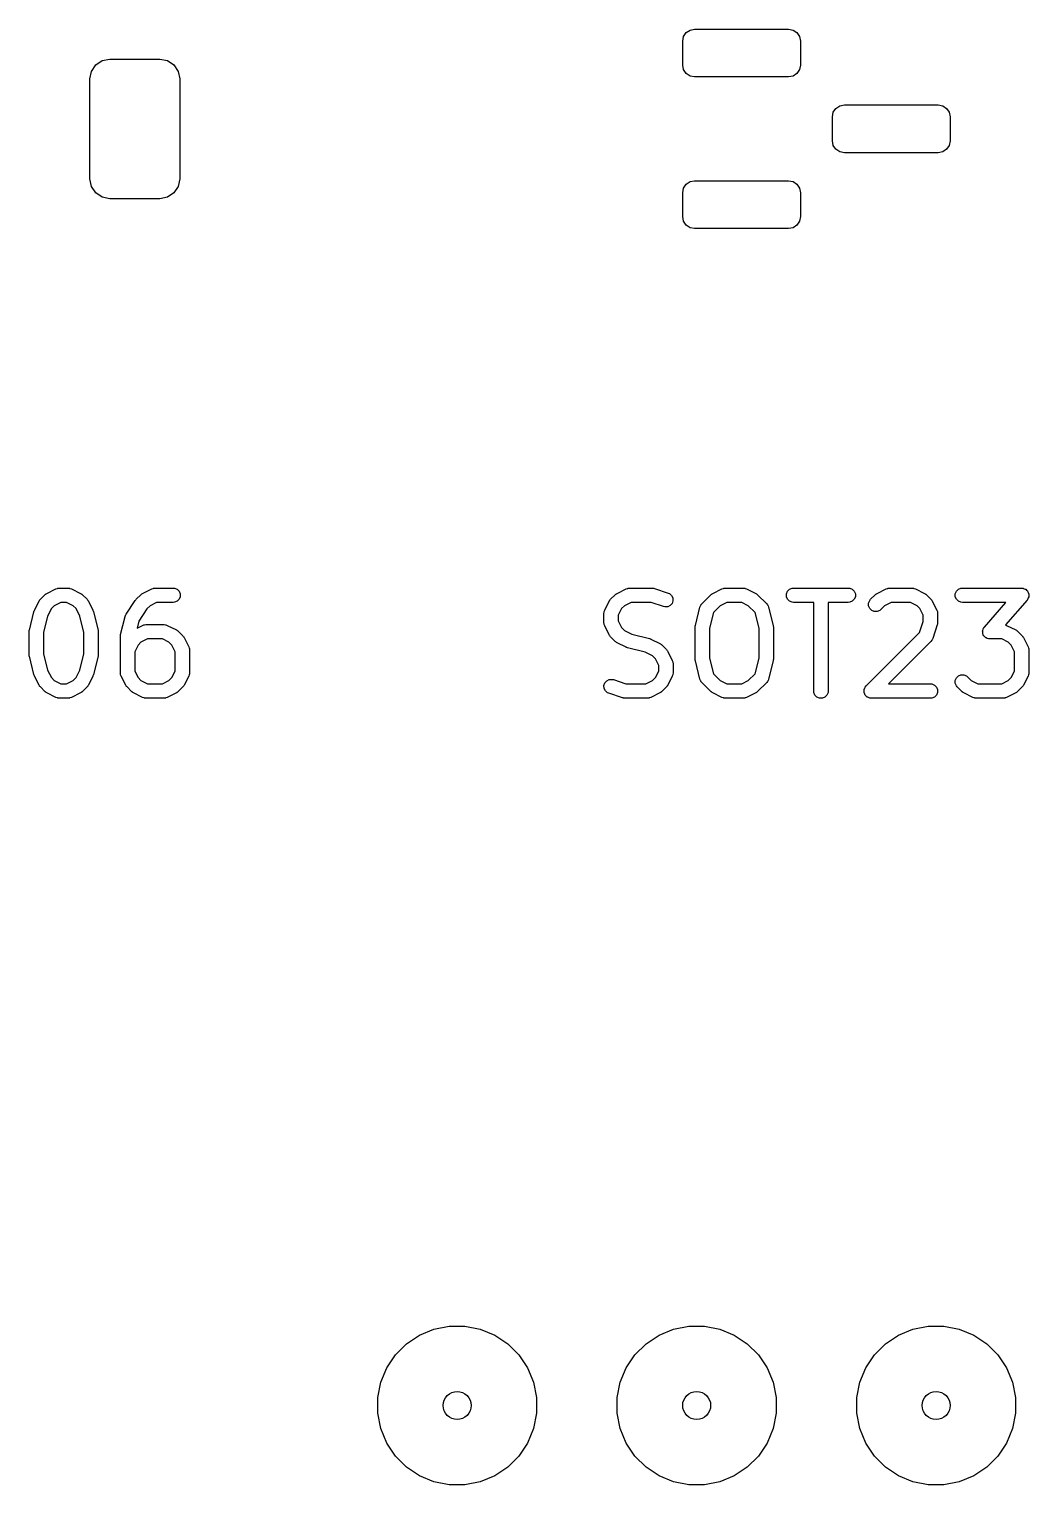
# Model space of a CAD drawing. Header units: millimetres. Extents: x 100 to 200, y -130 to -50.
# Drawn here: x 125.14 to 137.66, y -112 to -93.75 of the extents above; entities that cross this region are included whole.
import ezdxf

# ---------------------------------------------------------------- set-up
doc = ezdxf.new("R2010")
doc.units = ezdxf.units.MM
doc.layers.add('BLACK', color=250, linetype='CONTINUOUS')

msp = doc.modelspace()

# ---------------------------------------------------------------- linework, layer by layer
at = {"layer": 'BLACK', "linetype": 'CONTINUOUS'}
for p, q in [((133.368934, -93.793934), (133.417597, -93.761418)), ((133.417597, -93.761418), (133.475, -93.75)), ((133.475, -93.75), (134.65, -93.75)), ((134.65, -93.75), (134.707403, -93.761418)), ((134.707403, -93.761418), (134.756066, -93.793934)), ((133.325, -93.9), (133.336418, -93.842597)), ((133.325, -94.2), (133.325, -93.9)), ((133.336418, -93.842597), (133.368934, -93.793934)), ((134.756066, -93.793934), (134.788582, -93.842597)), ((134.788582, -93.842597), (134.8, -93.9)), ((134.8, -93.9), (134.8, -94.2)), ((125.973223, -94.198223), (126.054329, -94.14403)), ((126.054329, -94.14403), (126.15, -94.125)), ((126.15, -94.125), (126.775, -94.125)), ((126.775, -94.125), (126.870671, -94.14403)), ((126.870671, -94.14403), (126.951777, -94.198223)), ((125.9, -94.375), (125.91903, -94.279329)), ((125.91903, -94.279329), (125.973223, -94.198223)), ((126.951777, -94.198223), (127.00597, -94.279329)), ((127.00597, -94.279329), (127.025, -94.375)), ((133.336418, -94.257403), (133.325, -94.2)), ((133.368934, -94.306066), (133.336418, -94.257403)), ((133.417597, -94.338582), (133.368934, -94.306066)), ((134.756066, -94.306066), (134.707403, -94.338582)), ((134.788582, -94.257403), (134.756066, -94.306066)), ((134.8, -94.2), (134.788582, -94.257403)), ((125.9, -95.625), (125.9, -94.375)), ((127.025, -94.375), (127.025, -95.625)), ((133.475, -94.35), (133.417597, -94.338582)), ((134.65, -94.35), (133.475, -94.35)), ((134.707403, -94.338582), (134.65, -94.35)), ((135.2, -94.85), (135.211418, -94.792597)), ((135.2, -95.15), (135.2, -94.85)), ((135.211418, -94.792597), (135.243934, -94.743934)), ((135.243934, -94.743934), (135.292597, -94.711418)), ((135.292597, -94.711418), (135.35, -94.7)), ((135.35, -94.7), (136.525, -94.7)), ((136.525, -94.7), (136.582403, -94.711418)), ((136.582403, -94.711418), (136.631066, -94.743934)), ((136.631066, -94.743934), (136.663582, -94.792597)), ((136.663582, -94.792597), (136.675, -94.85)), ((136.675, -94.85), (136.675, -95.15)), ((135.211418, -95.207403), (135.2, -95.15)), ((135.243934, -95.256066), (135.211418, -95.207403)), ((136.663582, -95.207403), (136.631066, -95.256066)), ((136.675, -95.15), (136.663582, -95.207403)), ((135.292597, -95.288582), (135.243934, -95.256066)), ((135.35, -95.3), (135.292597, -95.288582)), ((136.525, -95.3), (135.35, -95.3)), ((136.582403, -95.288582), (136.525, -95.3)), ((136.631066, -95.256066), (136.582403, -95.288582)), ((125.91903, -95.720671), (125.9, -95.625)), ((125.973223, -95.801777), (125.91903, -95.720671)), ((127.00597, -95.720671), (126.951777, -95.801777)), ((127.025, -95.625), (127.00597, -95.720671)), ((133.325, -95.8), (133.336418, -95.742597)), ((133.336418, -95.742597), (133.368934, -95.693934)), ((133.368934, -95.693934), (133.417597, -95.661418)), ((133.417597, -95.661418), (133.475, -95.65)), ((133.475, -95.65), (134.65, -95.65)), ((134.65, -95.65), (134.707403, -95.661418)), ((134.707403, -95.661418), (134.756066, -95.693934)), ((134.756066, -95.693934), (134.788582, -95.742597)), ((134.788582, -95.742597), (134.8, -95.8)), ((126.054329, -95.85597), (125.973223, -95.801777)), ((126.15, -95.875), (126.054329, -95.85597)), ((126.775, -95.875), (126.15, -95.875)), ((126.870671, -95.85597), (126.775, -95.875)), ((126.951777, -95.801777), (126.870671, -95.85597)), ((133.325, -96.1), (133.325, -95.8)), ((134.8, -95.8), (134.8, -96.1)), ((133.336418, -96.157403), (133.325, -96.1)), ((134.8, -96.1), (134.788582, -96.157403)), ((133.368934, -96.206066), (133.336418, -96.157403)), ((133.417597, -96.238582), (133.368934, -96.206066)), ((133.475, -96.25), (133.417597, -96.238582)), ((134.65, -96.25), (133.475, -96.25)), ((134.707403, -96.238582), (134.65, -96.25)), ((134.756066, -96.206066), (134.707403, -96.238582)), ((134.788582, -96.157403), (134.756066, -96.206066)), ((125.279217, -100.896428), (125.33636, -100.839286)), ((125.33636, -100.839286), (125.343259, -100.833623)), ((125.343259, -100.833623), (125.344819, -100.831825)), ((125.344819, -100.831825), (125.347529, -100.830118)), ((125.347529, -100.830118), (125.349998, -100.828093)), ((125.349998, -100.828093), (125.352191, -100.827184)), ((125.352191, -100.827184), (125.35975, -100.822427)), ((125.35975, -100.822427), (125.474036, -100.765284)), ((125.474036, -100.765284), (125.490513, -100.758978)), ((125.490513, -100.758978), (125.493738, -100.758748)), ((125.493738, -100.758748), (125.496727, -100.757511)), ((125.496727, -100.757511), (125.514285, -100.755782)), ((125.514285, -100.755782), (125.628571, -100.755782)), ((125.628571, -100.755782), (125.646129, -100.757511)), ((125.646129, -100.757511), (125.649117, -100.758748)), ((125.649117, -100.758748), (125.652343, -100.758978)), ((125.652343, -100.758978), (125.66882, -100.765284)), ((125.66882, -100.765284), (125.783107, -100.822427)), ((125.783107, -100.822427), (125.790665, -100.827184)), ((125.790665, -100.827184), (125.792859, -100.828093)), ((125.792859, -100.828093), (125.795328, -100.830119)), ((125.795328, -100.830119), (125.798038, -100.831825)), ((125.798038, -100.831825), (125.799596, -100.833622)), ((125.799596, -100.833622), (125.806497, -100.839285)), ((125.806497, -100.839285), (125.863639, -100.896428)), ((126.479217, -100.896429), (126.536359, -100.839286)), ((126.536359, -100.839286), (126.543261, -100.833621)), ((126.543261, -100.833621), (126.544819, -100.831825)), ((126.544819, -100.831825), (126.547525, -100.830121)), ((126.547525, -100.830121), (126.549997, -100.828093)), ((126.549997, -100.828093), (126.552193, -100.827183)), ((126.552193, -100.827183), (126.55975, -100.822427)), ((126.55975, -100.822427), (126.674036, -100.765283)), ((126.674036, -100.765283), (126.690514, -100.758978)), ((126.690514, -100.758978), (126.693738, -100.758748)), ((126.693738, -100.758748), (126.696727, -100.757511)), ((126.696727, -100.757511), (126.714285, -100.755782)), ((126.714285, -100.755782), (126.942857, -100.755782)), ((126.942857, -100.755782), (126.960415, -100.757511)), ((126.960415, -100.757511), (126.992858, -100.77095)), ((126.992858, -100.77095), (127.017689, -100.795781)), ((127.017689, -100.895783), (126.992858, -100.920614)), ((127.017689, -100.795781), (127.031128, -100.828224)), ((127.031128, -100.86334), (127.017689, -100.895783)), ((127.031128, -100.828224), (127.031128, -100.86334)), ((132.422074, -100.896428), (132.479217, -100.839286)), ((132.479217, -100.839286), (132.486116, -100.833623)), ((132.486116, -100.833623), (132.487676, -100.831825)), ((132.487676, -100.831825), (132.490386, -100.830118)), ((132.490386, -100.830118), (132.492855, -100.828093)), ((132.492855, -100.828093), (132.495048, -100.827184)), ((132.495048, -100.827184), (132.502607, -100.822427)), ((132.502607, -100.822427), (132.616893, -100.765284)), ((132.616893, -100.765284), (132.63337, -100.758978)), ((132.63337, -100.758978), (132.636595, -100.758748)), ((132.636595, -100.758748), (132.639584, -100.757511)), ((132.639584, -100.757511), (132.657142, -100.755782)), ((132.657142, -100.755782), (132.942857, -100.755782)), ((132.942857, -100.755782), (132.95174, -100.756656)), ((132.95174, -100.756656), (132.954114, -100.756488)), ((132.954114, -100.756488), (132.957234, -100.757197)), ((132.957234, -100.757197), (132.960415, -100.757511)), ((132.960415, -100.757511), (132.96261, -100.75842)), ((132.96261, -100.75842), (132.971318, -100.760401)), ((132.971318, -100.760401), (133.142746, -100.817544)), ((133.142746, -100.817544), (133.158856, -100.824736)), ((133.158856, -100.824736), (133.185384, -100.847745)), ((133.185384, -100.847745), (133.201089, -100.879154)), ((133.201089, -100.879154), (133.203578, -100.914182)), ((133.564931, -100.953571), (133.679218, -100.839285)), ((133.679218, -100.839285), (133.686117, -100.833621)), ((133.686117, -100.833621), (133.687676, -100.831825)), ((133.687676, -100.831825), (133.690382, -100.830121)), ((133.690382, -100.830121), (133.692855, -100.828092)), ((133.692855, -100.828092), (133.695053, -100.827181)), ((133.695053, -100.827181), (133.702607, -100.822427)), ((133.702607, -100.822427), (133.816893, -100.765284)), ((133.816893, -100.765284), (133.83337, -100.758978)), ((133.83337, -100.758978), (133.836595, -100.758748)), ((133.836595, -100.758748), (133.839584, -100.757511)), ((133.839584, -100.757511), (133.857142, -100.755782)), ((133.857142, -100.755782), (134.085714, -100.755782)), ((134.085714, -100.755782), (134.103272, -100.757511)), ((134.103272, -100.757511), (134.10626, -100.758748)), ((134.10626, -100.758748), (134.109486, -100.758978)), ((134.109486, -100.758978), (134.125964, -100.765284)), ((134.125964, -100.765284), (134.240249, -100.822427)), ((134.240249, -100.822427), (134.247804, -100.827183)), ((134.247804, -100.827183), (134.250001, -100.828093)), ((134.250001, -100.828093), (134.252474, -100.830122)), ((134.252474, -100.830122), (134.25518, -100.831826)), ((134.25518, -100.831826), (134.256735, -100.833619)), ((134.256735, -100.833619), (134.263639, -100.839285)), ((134.263639, -100.839285), (134.377925, -100.953572)), ((134.626014, -100.828224), (134.639453, -100.795781)), ((134.626014, -100.86334), (134.626014, -100.828224)), ((134.639453, -100.895783), (134.626014, -100.86334)), ((134.639453, -100.795781), (134.664284, -100.77095)), ((134.664284, -100.920614), (134.639453, -100.895783)), ((134.664284, -100.77095), (134.696727, -100.757511)), ((134.696727, -100.757511), (134.714285, -100.755782)), ((134.714285, -100.755782), (135.4, -100.755782)), ((135.4, -100.755782), (135.417558, -100.757511)), ((135.417558, -100.757511), (135.450001, -100.77095)), ((135.450001, -100.77095), (135.474832, -100.795781)), ((135.474832, -100.895783), (135.450001, -100.920614)), ((135.474832, -100.795781), (135.488271, -100.828224)), ((135.488271, -100.86334), (135.474832, -100.895783)), ((135.488271, -100.828224), (135.488271, -100.86334)), ((135.679217, -100.896428), (135.73636, -100.839286)), ((135.73636, -100.839286), (135.743262, -100.833621)), ((135.743262, -100.833621), (135.74482, -100.831825)), ((135.74482, -100.831825), (135.747526, -100.830121)), ((135.747526, -100.830121), (135.749998, -100.828093)), ((135.749998, -100.828093), (135.752194, -100.827183)), ((135.752194, -100.827183), (135.759751, -100.822427)), ((135.759751, -100.822427), (135.874037, -100.765283)), ((135.874037, -100.765283), (135.890515, -100.758978)), ((135.890515, -100.758978), (135.893739, -100.758748)), ((135.893739, -100.758748), (135.896728, -100.757511)), ((135.896728, -100.757511), (135.914286, -100.755782)), ((135.914286, -100.755782), (136.2, -100.755782)), ((136.2, -100.755782), (136.217558, -100.757511)), ((136.217558, -100.757511), (136.220546, -100.758748)), ((136.220546, -100.758748), (136.223772, -100.758978)), ((136.223772, -100.758978), (136.240249, -100.765284)), ((136.240249, -100.765284), (136.354536, -100.822427)), ((136.354536, -100.822427), (136.362094, -100.827184)), ((136.362094, -100.827184), (136.364288, -100.828093)), ((136.364288, -100.828093), (136.366756, -100.830118)), ((136.366756, -100.830118), (136.369467, -100.831825)), ((136.369467, -100.831825), (136.371026, -100.833623)), ((136.371026, -100.833623), (136.377926, -100.839286)), ((136.377926, -100.839286), (136.435068, -100.896429)), ((136.7403, -100.828224), (136.753739, -100.795781)), ((136.7403, -100.86334), (136.7403, -100.828224)), ((136.753739, -100.895783), (136.7403, -100.86334)), ((136.753739, -100.795781), (136.77857, -100.77095)), ((136.77857, -100.920614), (136.753739, -100.895783)), ((136.77857, -100.77095), (136.811013, -100.757511)), ((136.811013, -100.757511), (136.828571, -100.755782)), ((136.828571, -100.755782), (137.571428, -100.755782)), ((137.571428, -100.755782), (137.580714, -100.756696)), ((137.580714, -100.756696), (137.583076, -100.756539)), ((137.583076, -100.756539), (137.584702, -100.757089)), ((137.584702, -100.757089), (137.588986, -100.757511)), ((137.588986, -100.757511), (137.602488, -100.763104)), ((137.602488, -100.763104), (137.616341, -100.767789)), ((137.616341, -100.767789), (137.618627, -100.769789)), ((137.618627, -100.769789), (137.621429, -100.77095)), ((137.621429, -100.77095), (137.631754, -100.781275)), ((137.631754, -100.781275), (137.642769, -100.790913)), ((137.642769, -100.790913), (137.644116, -100.793637)), ((137.644116, -100.793637), (137.64626, -100.795781)), ((137.64626, -100.895783), (137.644587, -100.897455)), ((137.64626, -100.795781), (137.651852, -100.809282)), ((137.646916, -100.894197), (137.64626, -100.895783)), ((137.649421, -100.890695), (137.646916, -100.894197)), ((137.654105, -100.876842), (137.649421, -100.890695)), ((137.651852, -100.809282), (137.658335, -100.822391)), ((137.659699, -100.86334), (137.654105, -100.876842)), ((137.658335, -100.822391), (137.658536, -100.825418)), ((137.658536, -100.825418), (137.659699, -100.828224)), ((137.659699, -100.828224), (137.659699, -100.84285)), ((137.659699, -100.84285), (137.660671, -100.85743)), ((137.660671, -100.85743), (137.659699, -100.860304)), ((137.659699, -100.860304), (137.659699, -100.86334)), ((125.141258, -101.281097), (125.198401, -101.052525)), ((125.198401, -101.052525), (125.198864, -101.051229)), ((125.198864, -101.051229), (125.19891, -101.050582)), ((125.19891, -101.050582), (125.201697, -101.043297)), ((125.201697, -101.043297), (125.204337, -101.035911)), ((125.204337, -101.035911), (125.204725, -101.035386)), ((125.204725, -101.035386), (125.205216, -101.034105)), ((125.205216, -101.034105), (125.262359, -100.919818)), ((125.262359, -100.919818), (125.267116, -100.912259)), ((125.267116, -100.912259), (125.268025, -100.910066)), ((125.268025, -100.910066), (125.270051, -100.907596)), ((125.270051, -100.907596), (125.271757, -100.904887)), ((125.271757, -100.904887), (125.273554, -100.903328)), ((125.273554, -100.903328), (125.279217, -100.896428)), ((125.416823, -101.01338), (125.370631, -101.105764)), ((125.453312, -100.976891), (125.416823, -101.01338)), ((125.535531, -100.935782), (125.453312, -100.976891)), ((125.607326, -100.935782), (125.535531, -100.935782)), ((125.689544, -100.976891), (125.607326, -100.935782)), ((125.726032, -101.013379), (125.689544, -100.976891)), ((125.772224, -101.105765), (125.726032, -101.013379)), ((125.863639, -100.896428), (125.869303, -100.90333)), ((125.869303, -100.90333), (125.8711, -100.904888)), ((125.8711, -100.904888), (125.872804, -100.907595)), ((125.872804, -100.907595), (125.874832, -100.910066)), ((125.874832, -100.910066), (125.87574, -100.91226)), ((125.87574, -100.91226), (125.880499, -100.919819)), ((125.880499, -100.919819), (125.937641, -101.034105)), ((125.937641, -101.034105), (125.938132, -101.035389)), ((125.938132, -101.035389), (125.938519, -101.035911)), ((125.938519, -101.035911), (125.941152, -101.043282)), ((125.941152, -101.043282), (125.943946, -101.050583)), ((125.943946, -101.050583), (125.943991, -101.051229)), ((125.943991, -101.051229), (125.944455, -101.052526)), ((125.944455, -101.052526), (126.001598, -101.281097)), ((126.353686, -101.081574), (126.467972, -100.910145)), ((126.467972, -100.910145), (126.468011, -100.910096)), ((126.468011, -100.910096), (126.468024, -100.910067)), ((126.468024, -100.910067), (126.473604, -100.903267)), ((126.473604, -100.903267), (126.479151, -100.896495)), ((126.479151, -100.896495), (126.479177, -100.896477)), ((126.479177, -100.896477), (126.479217, -100.896429)), ((126.6128, -101.017403), (126.512102, -101.168449)), ((126.653312, -100.97689), (126.6128, -101.017403)), ((126.735531, -100.935782), (126.653312, -100.97689)), ((126.942857, -100.935782), (126.735531, -100.935782)), ((126.960415, -100.934053), (126.942857, -100.935782)), ((126.992858, -100.920614), (126.960415, -100.934053)), ((132.338571, -101.074354), (132.3403, -101.056796)), ((132.338571, -101.18864), (132.338571, -101.074354)), ((132.3403, -101.056796), (132.341537, -101.053807)), ((132.341537, -101.053807), (132.341767, -101.050582)), ((132.341767, -101.050582), (132.348073, -101.034105)), ((132.348073, -101.034105), (132.405216, -100.919818)), ((132.405216, -100.919818), (132.409973, -100.912259)), ((132.409973, -100.912259), (132.410882, -100.910066)), ((132.410882, -100.910066), (132.412908, -100.907596)), ((132.412908, -100.907596), (132.414614, -100.904887)), ((132.414614, -100.904887), (132.416411, -100.903328)), ((132.416411, -100.903328), (132.422074, -100.896428)), ((132.55968, -101.01338), (132.518571, -101.095599)), ((132.596169, -100.976891), (132.55968, -101.01338)), ((132.678388, -100.935782), (132.596169, -100.976891)), ((132.928253, -100.935782), (132.678388, -100.935782)), ((133.085824, -100.988306), (132.928253, -100.935782)), ((133.103028, -100.992219), (133.085824, -100.988306)), ((133.138056, -100.989729), (133.103028, -100.992219)), ((133.169465, -100.974024), (133.138056, -100.989729)), ((133.192474, -100.947496), (133.169465, -100.974024)), ((133.203578, -100.914182), (133.192474, -100.947496)), ((133.484115, -101.223954), (133.541258, -100.995382)), ((133.541258, -100.995382), (133.547194, -100.978768)), ((133.547194, -100.978768), (133.551178, -100.973389)), ((133.551178, -100.973389), (133.553739, -100.967209)), ((133.553739, -100.967209), (133.564931, -100.953571)), ((133.709837, -101.063224), (133.661428, -101.256862)), ((133.796169, -100.976891), (133.709837, -101.063224)), ((133.878388, -100.935782), (133.796169, -100.976891)), ((134.064468, -100.935782), (133.878388, -100.935782)), ((134.146684, -100.97689), (134.064468, -100.935782)), ((134.233018, -101.063223), (134.146684, -100.97689)), ((134.281428, -101.256863), (134.233018, -101.063223)), ((134.377925, -100.953572), (134.389118, -100.967209)), ((134.389118, -100.967209), (134.391678, -100.973392)), ((134.391678, -100.973392), (134.395662, -100.978768)), ((134.395662, -100.978768), (134.401598, -100.995383)), ((134.401598, -100.995383), (134.458741, -101.223954)), ((134.696727, -100.934053), (134.664284, -100.920614)), ((134.714285, -100.935782), (134.696727, -100.934053)), ((134.967142, -100.935782), (134.714285, -100.935782)), ((134.967142, -102.045782), (134.967142, -100.935782)), ((135.4, -100.935782), (135.147142, -100.935782)), ((135.147142, -100.935782), (135.147142, -102.045782)), ((135.417558, -100.934053), (135.4, -100.935782)), ((135.450001, -100.920614), (135.417558, -100.934053)), ((135.654587, -100.94251), (135.668025, -100.910066)), ((135.654587, -100.977626), (135.654587, -100.94251)), ((135.668025, -101.01007), (135.654587, -100.977626)), ((135.668025, -100.910066), (135.679217, -100.896428)), ((135.692855, -101.0349), (135.668025, -101.01007)), ((135.725299, -101.048338), (135.692855, -101.0349)), ((135.760415, -101.048338), (135.725299, -101.048338)), ((135.792859, -101.0349), (135.760415, -101.048338)), ((135.806497, -101.023708), (135.792859, -101.0349)), ((135.853313, -100.97689), (135.806497, -101.023708)), ((135.935532, -100.935782), (135.853313, -100.97689)), ((136.178755, -100.935782), (135.935532, -100.935782)), ((136.260974, -100.976892), (136.178755, -100.935782)), ((136.297461, -101.01338), (136.260974, -100.976892)), ((136.338571, -101.095599), (136.297461, -101.01338)), ((136.435068, -100.896429), (136.440732, -100.90333)), ((136.440732, -100.90333), (136.442528, -100.904888)), ((136.442528, -100.904888), (136.44423, -100.907593)), ((136.44423, -100.907593), (136.446261, -100.910067)), ((136.446261, -100.910067), (136.447171, -100.912265)), ((136.447171, -100.912265), (136.451926, -100.919819)), ((136.451926, -100.919819), (136.50907, -101.034105)), ((136.50907, -101.034105), (136.515375, -101.050583)), ((136.515375, -101.050583), (136.515604, -101.053807)), ((136.515604, -101.053807), (136.516842, -101.056796)), ((136.516842, -101.056796), (136.518571, -101.074354)), ((136.518571, -101.074354), (136.518571, -101.18864)), ((136.811013, -100.934053), (136.77857, -100.920614)), ((136.828571, -100.935782), (136.811013, -100.934053)), ((137.373089, -100.935782), (136.828571, -100.935782)), ((137.103696, -101.24366), (137.373089, -100.935782)), ((137.63916, -100.905047), (137.366884, -101.216218)), ((137.644587, -100.897455), (137.63916, -100.905047)), ((125.370631, -101.105764), (125.318571, -101.314005)), ((125.824285, -101.314006), (125.772224, -101.105765)), ((126.284115, -101.33824), (126.341258, -101.109668)), ((126.341258, -101.109668), (126.344955, -101.09932)), ((126.344955, -101.09932), (126.345386, -101.097142)), ((126.345386, -101.097142), (126.346439, -101.095166)), ((126.346439, -101.095166), (126.347194, -101.093054)), ((126.347194, -101.093054), (126.348518, -101.091266)), ((126.348518, -101.091266), (126.353686, -101.081574)), ((126.512102, -101.168449), (126.489873, -101.257365)), ((126.489873, -101.257365), (126.55975, -101.222427)), ((126.55975, -101.222427), (126.576227, -101.216121)), ((126.576227, -101.216121), (126.579452, -101.215891)), ((126.579452, -101.215891), (126.582441, -101.214654)), ((126.582441, -101.214654), (126.599999, -101.212925)), ((126.599999, -101.212925), (126.828571, -101.212925)), ((126.828571, -101.212925), (126.846129, -101.214654)), ((126.846129, -101.214654), (126.849117, -101.215891)), ((126.849117, -101.215891), (126.852343, -101.216121)), ((126.852343, -101.216121), (126.86882, -101.222427)), ((126.86882, -101.222427), (126.983107, -101.27957)), ((132.3403, -101.206198), (132.338571, -101.18864)), ((132.341537, -101.209186), (132.3403, -101.206198)), ((132.341767, -101.212412), (132.341537, -101.209186)), ((132.348073, -101.22889), (132.341767, -101.212412)), ((132.405216, -101.343175), (132.348073, -101.22889)), ((132.518571, -101.095599), (132.518571, -101.167394)), ((132.518571, -101.167394), (132.559679, -101.24961)), ((132.559679, -101.24961), (132.596169, -101.286101)), ((133.481428, -101.245782), (133.481729, -101.24272)), ((133.481428, -101.645782), (133.481428, -101.245782)), ((133.481534, -101.241407), (133.482506, -101.234832)), ((133.481729, -101.24272), (133.481534, -101.241407)), ((133.482506, -101.234832), (133.483157, -101.228224)), ((133.483157, -101.228224), (133.483664, -101.226998)), ((133.483664, -101.226998), (133.484115, -101.223954)), ((133.661428, -101.256862), (133.661428, -101.634702)), ((134.281428, -101.634701), (134.281428, -101.256863)), ((134.458741, -101.223954), (134.459191, -101.226998)), ((134.459191, -101.226998), (134.459699, -101.228224)), ((134.459699, -101.228224), (134.460349, -101.234832)), ((134.460349, -101.234832), (134.461322, -101.241407)), ((134.461322, -101.241407), (134.461126, -101.24272)), ((134.461126, -101.24272), (134.461428, -101.245782)), ((134.461428, -101.245782), (134.461428, -101.645782)), ((136.292766, -101.311449), (136.338571, -101.174035)), ((136.338571, -101.174035), (136.338571, -101.095599)), ((136.513952, -101.217101), (136.456809, -101.388529)), ((136.515932, -101.208393), (136.513952, -101.217101)), ((136.516842, -101.206198), (136.515932, -101.208393)), ((136.517155, -101.203017), (136.516842, -101.206198)), ((136.517865, -101.199897), (136.517155, -101.203017)), ((136.518571, -101.18864), (136.517696, -101.197523)), ((136.517696, -101.197523), (136.517865, -101.199897)), ((137.08875, -101.271864), (137.093435, -101.258012)), ((137.093435, -101.258012), (137.095939, -101.254509)), ((137.095939, -101.254509), (137.096596, -101.252924)), ((137.096596, -101.252924), (137.098268, -101.251251)), ((137.098268, -101.251251), (137.103696, -101.24366)), ((137.366884, -101.216218), (137.383106, -101.222427)), ((137.383106, -101.222427), (137.497393, -101.27957)), ((125.138571, -101.302925), (125.138872, -101.299863)), ((125.138571, -101.58864), (125.138571, -101.302925)), ((125.138677, -101.29855), (125.139649, -101.291975)), ((125.138872, -101.299863), (125.138677, -101.29855)), ((125.139649, -101.291975), (125.1403, -101.285367)), ((125.1403, -101.285367), (125.140807, -101.284141)), ((125.140807, -101.284141), (125.141258, -101.281097)), ((125.318571, -101.314005), (125.318571, -101.577559)), ((125.824285, -101.577559), (125.824285, -101.314006)), ((126.001598, -101.281097), (126.002048, -101.284141)), ((126.002048, -101.284141), (126.002556, -101.285367)), ((126.002556, -101.285367), (126.003206, -101.291975)), ((126.003206, -101.291975), (126.004179, -101.29855)), ((126.004179, -101.29855), (126.003983, -101.299863)), ((126.003983, -101.299863), (126.004285, -101.302925)), ((126.004285, -101.302925), (126.004285, -101.58864)), ((126.281428, -101.360068), (126.281729, -101.357006)), ((126.281428, -101.817211), (126.281428, -101.360068)), ((126.281534, -101.355693), (126.282506, -101.349118)), ((126.281729, -101.357006), (126.281534, -101.355693)), ((126.282506, -101.349118), (126.283157, -101.34251)), ((126.283157, -101.34251), (126.283664, -101.341284)), ((126.283664, -101.341284), (126.284115, -101.33824)), ((126.539026, -101.434034), (126.502537, -101.470523)), ((126.621245, -101.392925), (126.539026, -101.434034)), ((126.807326, -101.392925), (126.621245, -101.392925)), ((126.889545, -101.434035), (126.807326, -101.392925)), ((126.926032, -101.470523), (126.889545, -101.434035)), ((126.983107, -101.27957), (126.990665, -101.284327)), ((126.990665, -101.284327), (126.992859, -101.285236)), ((126.992859, -101.285236), (126.995327, -101.287261)), ((126.995327, -101.287261), (126.998038, -101.288968)), ((126.998038, -101.288968), (126.999597, -101.290766)), ((126.999597, -101.290766), (127.006497, -101.296429)), ((127.006497, -101.296429), (127.063639, -101.353572)), ((127.063639, -101.353572), (127.069303, -101.360473)), ((127.069303, -101.360473), (127.071099, -101.362031)), ((127.071099, -101.362031), (127.072801, -101.364736)), ((127.072801, -101.364736), (127.074832, -101.36721)), ((127.074832, -101.36721), (127.075742, -101.369408)), ((127.075742, -101.369408), (127.080497, -101.376962)), ((127.080497, -101.376962), (127.137641, -101.491248)), ((132.409972, -101.35073), (132.405216, -101.343175)), ((132.410882, -101.352927), (132.409972, -101.35073)), ((132.412911, -101.3554), (132.410882, -101.352927)), ((132.414615, -101.358106), (132.412911, -101.3554)), ((132.416408, -101.359661), (132.414615, -101.358106)), ((132.422074, -101.366565), (132.416408, -101.359661)), ((132.479217, -101.423707), (132.422074, -101.366565)), ((132.486116, -101.429369), (132.479217, -101.423707)), ((132.487676, -101.431168), (132.486116, -101.429369)), ((132.490386, -101.432874), (132.487676, -101.431168)), ((132.492855, -101.4349), (132.490386, -101.432874)), ((132.495048, -101.435808), (132.492855, -101.4349)), ((132.502607, -101.440566), (132.495048, -101.435808)), ((132.616893, -101.497709), (132.502607, -101.440566)), ((132.596169, -101.286101), (132.688554, -101.332294)), ((132.688554, -101.332294), (132.907543, -101.387041)), ((132.907543, -101.387041), (132.908838, -101.387504)), ((132.908838, -101.387504), (132.909486, -101.38755)), ((132.909486, -101.38755), (132.91677, -101.390337)), ((132.91677, -101.390337), (132.924157, -101.392977)), ((132.924157, -101.392977), (132.924681, -101.393365)), ((132.924681, -101.393365), (132.925963, -101.393856)), ((132.925963, -101.393856), (133.04025, -101.450999)), ((135.622074, -101.982142), (136.292766, -101.311449)), ((136.435068, -101.423708), (135.902994, -101.955782)), ((136.44626, -101.41007), (136.435068, -101.423708)), ((136.447497, -101.407083), (136.44626, -101.41007)), ((136.449617, -101.404639), (136.447497, -101.407083)), ((136.456809, -101.388529), (136.449617, -101.404639)), ((137.082185, -101.291277), (137.083157, -101.288402)), ((137.083157, -101.305856), (137.082185, -101.291277)), ((137.083157, -101.285367), (137.08875, -101.271864)), ((137.083157, -101.288402), (137.083157, -101.285367)), ((137.083157, -101.320483), (137.083157, -101.305856)), ((137.084319, -101.323288), (137.083157, -101.320483)), ((137.084521, -101.326316), (137.084319, -101.323288)), ((137.091003, -101.339424), (137.084521, -101.326316)), ((137.096596, -101.352926), (137.091003, -101.339424)), ((137.098739, -101.355069), (137.096596, -101.352926)), ((137.100087, -101.357794), (137.098739, -101.355069)), ((137.111101, -101.367431), (137.100087, -101.357794)), ((137.121427, -101.377757), (137.111101, -101.367431)), ((137.124228, -101.378917), (137.121427, -101.377757)), ((137.126515, -101.380918), (137.124228, -101.378917)), ((137.140367, -101.385602), (137.126515, -101.380918)), ((137.15387, -101.391196), (137.140367, -101.385602)), ((137.158153, -101.391617), (137.15387, -101.391196)), ((137.15978, -101.392168), (137.158153, -101.391617)), ((137.162141, -101.39201), (137.15978, -101.392168)), ((137.171428, -101.392925), (137.162141, -101.39201)), ((137.321612, -101.392925), (137.171428, -101.392925)), ((137.403831, -101.434035), (137.321612, -101.392925)), ((137.440318, -101.470523), (137.403831, -101.434035)), ((137.497393, -101.27957), (137.504951, -101.284327)), ((137.504951, -101.284327), (137.507145, -101.285236)), ((137.507145, -101.285236), (137.509613, -101.287261)), ((137.509613, -101.287261), (137.512324, -101.288968)), ((137.512324, -101.288968), (137.513883, -101.290766)), ((137.513883, -101.290766), (137.520783, -101.296429)), ((137.520783, -101.296429), (137.577925, -101.353572)), ((137.577925, -101.353572), (137.583589, -101.360473)), ((137.583589, -101.360473), (137.585385, -101.362031)), ((137.585385, -101.362031), (137.587087, -101.364736)), ((137.587087, -101.364736), (137.589118, -101.36721)), ((137.589118, -101.36721), (137.590028, -101.369408)), ((137.590028, -101.369408), (137.594783, -101.376962)), ((137.594783, -101.376962), (137.651927, -101.491248)), ((125.138872, -101.591701), (125.138571, -101.58864)), ((125.138677, -101.593015), (125.138872, -101.591701)), ((125.139649, -101.599589), (125.138677, -101.593015)), ((125.1403, -101.606198), (125.139649, -101.599589)), ((125.140807, -101.607423), (125.1403, -101.606198)), ((125.141258, -101.610468), (125.140807, -101.607423)), ((125.198401, -101.83904), (125.141258, -101.610468)), ((125.318571, -101.577559), (125.370631, -101.7858)), ((125.772224, -101.785799), (125.824285, -101.577559)), ((126.001598, -101.610468), (125.944455, -101.839039)), ((126.002048, -101.607423), (126.001598, -101.610468)), ((126.002556, -101.606198), (126.002048, -101.607423)), ((126.003206, -101.599589), (126.002556, -101.606198)), ((126.004179, -101.593015), (126.003206, -101.599589)), ((126.004285, -101.58864), (126.003983, -101.591701)), ((126.003983, -101.591701), (126.004179, -101.593015)), ((126.502537, -101.470523), (126.461428, -101.552742)), ((126.461428, -101.552742), (126.461428, -101.795965)), ((126.967142, -101.552742), (126.926032, -101.470523)), ((126.967142, -101.795965), (126.967142, -101.552742)), ((127.137641, -101.491248), (127.143946, -101.507726)), ((127.143946, -101.507726), (127.144175, -101.51095)), ((127.144175, -101.51095), (127.145413, -101.513939)), ((127.145413, -101.513939), (127.147142, -101.531497)), ((127.147142, -101.531497), (127.147142, -101.817211)), ((132.618174, -101.498199), (132.616893, -101.497709)), ((132.618699, -101.498588), (132.618174, -101.498199)), ((132.626079, -101.501224), (132.618699, -101.498588)), ((132.63337, -101.504015), (132.626079, -101.501224)), ((132.634018, -101.504061), (132.63337, -101.504015)), ((132.635314, -101.504524), (132.634018, -101.504061)), ((132.854303, -101.559271), (132.635314, -101.504524)), ((132.946688, -101.605464), (132.854303, -101.559271)), ((132.983174, -101.641951), (132.946688, -101.605464)), ((133.04025, -101.450999), (133.047808, -101.455756)), ((133.047808, -101.455756), (133.050002, -101.456665)), ((133.050002, -101.456665), (133.05247, -101.45869)), ((133.05247, -101.45869), (133.055181, -101.460397)), ((133.055181, -101.460397), (133.05674, -101.462195)), ((133.05674, -101.462195), (133.06364, -101.467858)), ((133.06364, -101.467858), (133.120782, -101.525001)), ((133.120782, -101.525001), (133.126443, -101.531899)), ((133.126443, -101.531899), (133.128242, -101.533459)), ((133.128242, -101.533459), (133.129947, -101.536168)), ((133.129947, -101.536168), (133.131975, -101.538639)), ((133.131975, -101.538639), (133.132884, -101.540834)), ((133.132884, -101.540834), (133.13764, -101.54839)), ((133.13764, -101.54839), (133.194783, -101.662676)), ((137.481428, -101.552742), (137.440318, -101.470523)), ((137.481428, -101.795965), (137.481428, -101.552742)), ((137.651927, -101.491248), (137.658232, -101.507726)), ((137.658232, -101.507726), (137.658461, -101.51095)), ((137.658461, -101.51095), (137.659699, -101.513939)), ((137.659699, -101.513939), (137.661428, -101.531497)), ((137.661428, -101.531497), (137.661428, -101.817211)), ((125.370631, -101.7858), (125.416823, -101.878184)), ((125.726032, -101.878185), (125.772224, -101.785799)), ((126.461428, -101.795965), (126.502537, -101.878184)), ((126.926032, -101.878184), (126.967142, -101.795965)), ((133.024285, -101.724171), (132.983174, -101.641951)), ((132.983175, -101.878184), (133.024285, -101.795965)), ((133.024285, -101.795965), (133.024285, -101.724171)), ((133.194783, -101.662676), (133.201089, -101.679153)), ((133.201089, -101.679153), (133.201318, -101.682378)), ((133.201318, -101.682378), (133.202556, -101.685367)), ((133.202556, -101.685367), (133.204285, -101.702925)), ((133.204285, -101.702925), (133.204285, -101.817211)), ((133.481729, -101.648843), (133.481428, -101.645782)), ((133.481534, -101.650157), (133.481729, -101.648843)), ((133.482506, -101.656731), (133.481534, -101.650157)), ((133.483157, -101.66334), (133.482506, -101.656731)), ((133.483664, -101.664565), (133.483157, -101.66334)), ((133.484115, -101.66761), (133.483664, -101.664565)), ((133.541258, -101.896183), (133.484115, -101.66761)), ((133.661428, -101.634702), (133.709837, -101.82834)), ((134.233018, -101.828341), (134.281428, -101.634701)), ((134.458741, -101.66761), (134.401598, -101.896182)), ((134.459191, -101.664565), (134.458741, -101.66761)), ((134.459699, -101.66334), (134.459191, -101.664565)), ((134.460349, -101.656731), (134.459699, -101.66334)), ((134.461322, -101.650157), (134.460349, -101.656731)), ((134.461428, -101.645782), (134.461126, -101.648843)), ((134.461126, -101.648843), (134.461322, -101.650157)), ((137.440318, -101.878184), (137.481428, -101.795965)), ((125.198864, -101.840335), (125.198401, -101.83904)), ((125.19891, -101.840983), (125.198864, -101.840335)), ((125.201697, -101.848267), (125.19891, -101.840983)), ((125.204337, -101.855654), (125.201697, -101.848267)), ((125.204725, -101.856178), (125.204337, -101.855654)), ((125.205216, -101.85746), (125.204725, -101.856178)), ((125.262359, -101.971747), (125.205216, -101.85746)), ((125.267116, -101.979305), (125.262359, -101.971747)), ((125.268025, -101.981499), (125.267116, -101.979305)), ((125.270051, -101.983968), (125.268025, -101.981499)), ((125.271757, -101.986678), (125.270051, -101.983968)), ((125.273554, -101.988236), (125.271757, -101.986678)), ((125.279217, -101.995137), (125.273554, -101.988236)), ((125.416823, -101.878184), (125.453311, -101.914672)), ((125.453311, -101.914672), (125.535532, -101.955782)), ((125.535532, -101.955782), (125.607324, -101.955782)), ((125.607324, -101.955782), (125.689544, -101.914672)), ((125.689544, -101.914672), (125.726032, -101.878185)), ((125.869303, -101.988234), (125.863639, -101.995137)), ((125.8711, -101.986677), (125.869303, -101.988234)), ((125.872804, -101.983969), (125.8711, -101.986677)), ((125.874832, -101.981499), (125.872804, -101.983969)), ((125.87574, -101.979304), (125.874832, -101.981499)), ((125.880499, -101.971746), (125.87574, -101.979304)), ((125.937641, -101.85746), (125.880499, -101.971746)), ((125.938132, -101.856175), (125.937641, -101.85746)), ((125.938519, -101.855654), (125.938132, -101.856175)), ((125.941152, -101.848282), (125.938519, -101.855654)), ((125.943946, -101.840982), (125.941152, -101.848282)), ((125.943991, -101.840335), (125.943946, -101.840982)), ((125.944455, -101.839039), (125.943991, -101.840335)), ((126.283157, -101.834769), (126.281428, -101.817211)), ((126.284394, -101.837757), (126.283157, -101.834769)), ((126.284624, -101.840983), (126.284394, -101.837757)), ((126.29093, -101.85746), (126.284624, -101.840983)), ((126.348073, -101.971747), (126.29093, -101.85746)), ((126.35283, -101.979305), (126.348073, -101.971747)), ((126.353739, -101.981499), (126.35283, -101.979305)), ((126.355765, -101.983968), (126.353739, -101.981499)), ((126.357471, -101.986678), (126.355765, -101.983968)), ((126.359268, -101.988236), (126.357471, -101.986678)), ((126.364931, -101.995137), (126.359268, -101.988236)), ((126.502537, -101.878184), (126.539025, -101.914672)), ((126.539025, -101.914672), (126.621246, -101.955782)), ((126.621246, -101.955782), (126.807324, -101.955782)), ((126.807324, -101.955782), (126.889545, -101.914671)), ((126.889545, -101.914671), (126.926032, -101.878184)), ((127.069303, -101.988234), (127.063639, -101.995136)), ((127.071099, -101.986677), (127.069303, -101.988234)), ((127.072801, -101.983971), (127.071099, -101.986677)), ((127.074832, -101.981498), (127.072801, -101.983971)), ((127.075742, -101.979299), (127.074832, -101.981498)), ((127.080497, -101.971746), (127.075742, -101.979299)), ((127.137641, -101.85746), (127.080497, -101.971746)), ((127.143946, -101.840982), (127.137641, -101.85746)), ((127.144175, -101.837757), (127.143946, -101.840982)), ((127.145413, -101.834769), (127.144175, -101.837757)), ((127.147142, -101.817211), (127.145413, -101.834769)), ((132.339277, -101.977384), (132.350382, -101.94407)), ((132.341768, -102.012412), (132.339277, -101.977384)), ((132.350382, -101.94407), (132.37339, -101.917541)), ((132.37339, -101.917541), (132.404799, -101.901837)), ((132.404799, -101.901837), (132.439827, -101.899346)), ((132.439827, -101.899346), (132.457031, -101.903258)), ((132.457031, -101.903258), (132.614606, -101.955782)), ((132.614606, -101.955782), (132.864467, -101.955782)), ((132.864467, -101.955782), (132.946688, -101.914671)), ((132.946688, -101.914671), (132.983175, -101.878184)), ((133.126446, -101.988234), (133.120782, -101.995136)), ((133.128242, -101.986677), (133.126446, -101.988234)), ((133.129944, -101.983971), (133.128242, -101.986677)), ((133.131975, -101.981498), (133.129944, -101.983971)), ((133.132885, -101.979299), (133.131975, -101.981498)), ((133.13764, -101.971746), (133.132885, -101.979299)), ((133.194784, -101.85746), (133.13764, -101.971746)), ((133.201089, -101.840982), (133.194784, -101.85746)), ((133.201318, -101.837757), (133.201089, -101.840982)), ((133.202556, -101.834769), (133.201318, -101.837757)), ((133.204285, -101.817211), (133.202556, -101.834769)), ((133.547194, -101.912797), (133.541258, -101.896183)), ((133.551178, -101.918175), (133.547194, -101.912797)), ((133.553739, -101.924356), (133.551178, -101.918175)), ((133.564931, -101.937994), (133.553739, -101.924356)), ((133.679218, -102.05228), (133.564931, -101.937994)), ((133.709837, -101.82834), (133.796168, -101.914671)), ((133.796168, -101.914671), (133.878389, -101.955782)), ((133.878389, -101.955782), (134.064467, -101.955782)), ((134.064467, -101.955782), (134.146684, -101.914674)), ((134.146684, -101.914674), (134.233018, -101.828341)), ((134.377925, -101.937993), (134.263639, -102.05228)), ((134.389118, -101.924356), (134.377925, -101.937993)), ((134.391678, -101.918172), (134.389118, -101.924356)), ((134.395662, -101.912797), (134.391678, -101.918172)), ((134.401598, -101.896182), (134.395662, -101.912797)), ((135.610882, -101.99578), (135.622074, -101.982142)), ((135.902994, -101.955782), (136.428571, -101.955782)), ((136.428571, -101.955782), (136.446129, -101.957511)), ((136.446129, -101.957511), (136.478572, -101.97095)), ((136.478572, -101.97095), (136.503403, -101.995781)), ((136.740301, -101.913939), (136.753739, -101.881495)), ((136.740301, -101.949055), (136.740301, -101.913939)), ((136.753739, -101.981499), (136.740301, -101.949055)), ((136.753739, -101.881495), (136.778569, -101.856665)), ((136.764931, -101.995137), (136.753739, -101.981499)), ((136.778569, -101.856665), (136.811013, -101.843227)), ((136.811013, -101.843227), (136.846129, -101.843227)), ((136.846129, -101.843227), (136.878573, -101.856665)), ((136.878573, -101.856665), (136.892211, -101.867857)), ((136.892211, -101.867857), (136.939025, -101.914672)), ((136.939025, -101.914672), (137.021246, -101.955782)), ((137.021246, -101.955782), (137.32161, -101.955782)), ((137.32161, -101.955782), (137.403831, -101.914671)), ((137.403831, -101.914671), (137.440318, -101.878184)), ((137.583589, -101.988234), (137.577925, -101.995136)), ((137.585385, -101.986677), (137.583589, -101.988234)), ((137.587087, -101.983971), (137.585385, -101.986677)), ((137.589118, -101.981498), (137.587087, -101.983971)), ((137.590028, -101.979299), (137.589118, -101.981498)), ((137.594783, -101.971746), (137.590028, -101.979299)), ((137.651927, -101.85746), (137.594783, -101.971746)), ((137.658232, -101.840982), (137.651927, -101.85746)), ((137.658461, -101.837757), (137.658232, -101.840982)), ((137.659699, -101.834769), (137.658461, -101.837757)), ((137.661428, -101.817211), (137.659699, -101.834769)), ((125.33636, -102.052279), (125.279217, -101.995137)), ((125.343262, -102.057943), (125.33636, -102.052279)), ((125.34482, -102.05974), (125.343262, -102.057943)), ((125.347527, -102.061444), (125.34482, -102.05974)), ((125.349998, -102.063472), (125.347527, -102.061444)), ((125.352192, -102.06438), (125.349998, -102.063472)), ((125.359751, -102.069139), (125.352192, -102.06438)), ((125.474036, -102.12628), (125.359751, -102.069139)), ((125.490513, -102.132586), (125.474036, -102.12628)), ((125.493738, -102.132815), (125.490513, -102.132586)), ((125.496727, -102.134053), (125.493738, -102.132815)), ((125.514285, -102.135782), (125.496727, -102.134053)), ((125.628571, -102.135782), (125.514285, -102.135782)), ((125.646129, -102.134053), (125.628571, -102.135782)), ((125.649117, -102.132815), (125.646129, -102.134053)), ((125.652342, -102.132586), (125.649117, -102.132815)), ((125.66882, -102.126281), (125.652342, -102.132586)), ((125.783105, -102.069139), (125.66882, -102.126281)), ((125.790663, -102.064381), (125.783105, -102.069139)), ((125.792859, -102.063472), (125.790663, -102.064381)), ((125.795331, -102.061443), (125.792859, -102.063472)), ((125.798037, -102.05974), (125.795331, -102.061443)), ((125.799593, -102.057945), (125.798037, -102.05974)), ((125.806497, -102.05228), (125.799593, -102.057945)), ((125.863639, -101.995137), (125.806497, -102.05228)), ((126.422074, -102.052279), (126.364931, -101.995137)), ((126.428976, -102.057943), (126.422074, -102.052279)), ((126.430534, -102.05974), (126.428976, -102.057943)), ((126.433241, -102.061444), (126.430534, -102.05974)), ((126.435712, -102.063472), (126.433241, -102.061444)), ((126.437906, -102.06438), (126.435712, -102.063472)), ((126.445465, -102.069139), (126.437906, -102.06438)), ((126.55975, -102.12628), (126.445465, -102.069139)), ((126.576227, -102.132586), (126.55975, -102.12628)), ((126.579452, -102.132815), (126.576227, -102.132586)), ((126.582441, -102.134053), (126.579452, -102.132815)), ((126.599999, -102.135782), (126.582441, -102.134053)), ((126.828571, -102.135782), (126.599999, -102.135782)), ((126.846129, -102.134053), (126.828571, -102.135782)), ((126.849117, -102.132815), (126.846129, -102.134053)), ((126.852342, -102.132586), (126.849117, -102.132815)), ((126.86882, -102.126281), (126.852342, -102.132586)), ((126.983105, -102.069139), (126.86882, -102.126281)), ((126.990662, -102.064381), (126.983105, -102.069139)), ((126.992859, -102.063472), (126.990662, -102.064381)), ((126.99533, -102.061443), (126.992859, -102.063472)), ((126.998037, -102.05974), (126.99533, -102.061443)), ((126.999594, -102.057943), (126.998037, -102.05974)), ((127.006497, -102.052279), (126.999594, -102.057943)), ((127.063639, -101.995136), (127.006497, -102.052279)), ((132.357472, -102.043821), (132.341768, -102.012412)), ((132.384001, -102.066829), (132.357472, -102.043821)), ((132.400111, -102.074022), (132.384001, -102.066829)), ((132.57154, -102.131164), (132.400111, -102.074022)), ((132.580247, -102.133144), (132.57154, -102.131164)), ((132.582442, -102.134053), (132.580247, -102.133144)), ((132.585622, -102.134366), (132.582442, -102.134053)), ((132.588744, -102.135076), (132.585622, -102.134366)), ((132.591117, -102.134907), (132.588744, -102.135076)), ((132.6, -102.135782), (132.591117, -102.134907)), ((132.885714, -102.135782), (132.6, -102.135782)), ((132.903272, -102.134053), (132.885714, -102.135782)), ((132.90626, -102.132815), (132.903272, -102.134053)), ((132.909485, -102.132586), (132.90626, -102.132815)), ((132.925963, -102.126281), (132.909485, -102.132586)), ((133.040248, -102.069139), (132.925963, -102.126281)), ((133.047805, -102.064381), (133.040248, -102.069139)), ((133.050002, -102.063472), (133.047805, -102.064381)), ((133.052473, -102.061443), (133.050002, -102.063472)), ((133.05518, -102.05974), (133.052473, -102.061443)), ((133.056737, -102.057943), (133.05518, -102.05974)), ((133.06364, -102.052279), (133.056737, -102.057943)), ((133.120782, -101.995136), (133.06364, -102.052279)), ((133.68612, -102.057945), (133.679218, -102.05228)), ((133.687677, -102.05974), (133.68612, -102.057945)), ((133.690379, -102.061441), (133.687677, -102.05974)), ((133.692855, -102.063473), (133.690379, -102.061441)), ((133.695053, -102.064383), (133.692855, -102.063473)), ((133.702608, -102.069139), (133.695053, -102.064383)), ((133.816893, -102.12628), (133.702608, -102.069139)), ((133.83337, -102.132586), (133.816893, -102.12628)), ((133.836595, -102.132815), (133.83337, -102.132586)), ((133.839584, -102.134053), (133.836595, -102.132815)), ((133.857142, -102.135782), (133.839584, -102.134053)), ((134.085714, -102.135782), (133.857142, -102.135782)), ((134.103272, -102.134053), (134.085714, -102.135782)), ((134.10626, -102.132815), (134.103272, -102.134053)), ((134.109485, -102.132586), (134.10626, -102.132815)), ((134.125963, -102.126281), (134.109485, -102.132586)), ((134.240248, -102.069139), (134.125963, -102.126281)), ((134.247806, -102.06438), (134.240248, -102.069139)), ((134.250001, -102.063472), (134.247806, -102.06438)), ((134.252472, -102.061443), (134.250001, -102.063472)), ((134.255179, -102.05974), (134.252472, -102.061443)), ((134.256735, -102.057945), (134.255179, -102.05974)), ((134.263639, -102.05228), (134.256735, -102.057945)), ((134.968871, -102.06334), (134.967142, -102.045782)), ((134.98231, -102.095783), (134.968871, -102.06334)), ((135.007141, -102.120614), (134.98231, -102.095783)), ((135.039584, -102.134053), (135.007141, -102.120614)), ((135.0747, -102.134053), (135.039584, -102.134053)), ((135.107143, -102.120614), (135.0747, -102.134053)), ((135.131974, -102.095783), (135.107143, -102.120614)), ((135.145413, -102.06334), (135.131974, -102.095783)), ((135.147142, -102.045782), (135.145413, -102.06334)), ((135.597443, -102.028224), (135.606945, -102.005282)), ((135.597443, -102.06334), (135.597443, -102.028224)), ((135.606945, -102.086281), (135.597443, -102.06334)), ((135.606945, -102.005282), (135.610882, -101.99578)), ((135.610882, -102.095784), (135.606945, -102.086281)), ((135.635712, -102.120614), (135.610882, -102.095784)), ((135.643815, -102.12397), (135.635712, -102.120614)), ((135.668156, -102.134053), (135.643815, -102.12397)), ((135.685714, -102.135782), (135.668156, -102.134053)), ((136.428571, -102.135782), (135.685714, -102.135782)), ((136.446129, -102.134053), (136.428571, -102.135782)), ((136.478572, -102.120614), (136.446129, -102.134053)), ((136.503403, -102.095783), (136.478572, -102.120614)), ((136.503403, -101.995781), (136.516842, -102.028224)), ((136.516842, -102.06334), (136.503403, -102.095783)), ((136.516842, -102.028224), (136.516842, -102.06334)), ((136.822074, -102.052279), (136.764931, -101.995137)), ((136.828976, -102.057943), (136.822074, -102.052279)), ((136.830534, -102.05974), (136.828976, -102.057943)), ((136.833241, -102.061444), (136.830534, -102.05974)), ((136.835712, -102.063472), (136.833241, -102.061444)), ((136.837906, -102.06438), (136.835712, -102.063472)), ((136.845465, -102.069139), (136.837906, -102.06438)), ((136.959751, -102.126281), (136.845465, -102.069139)), ((136.976229, -102.132586), (136.959751, -102.126281)), ((136.979453, -102.132815), (136.976229, -102.132586)), ((136.982442, -102.134053), (136.979453, -102.132815)), ((137, -102.135782), (136.982442, -102.134053)), ((137.342857, -102.135782), (137, -102.135782)), ((137.360415, -102.134053), (137.342857, -102.135782)), ((137.363403, -102.132815), (137.360415, -102.134053)), ((137.366628, -102.132586), (137.363403, -102.132815)), ((137.383106, -102.126281), (137.366628, -102.132586)), ((137.497391, -102.069139), (137.383106, -102.126281)), ((137.504948, -102.064381), (137.497391, -102.069139)), ((137.507145, -102.063472), (137.504948, -102.064381)), ((137.509616, -102.061443), (137.507145, -102.063472)), ((137.512323, -102.05974), (137.509616, -102.061443)), ((137.51388, -102.057943), (137.512323, -102.05974)), ((137.520783, -102.052279), (137.51388, -102.057943)), ((137.577925, -101.995136), (137.520783, -102.052279)), ((130.209715, -110.04306), (130.401983, -110.004815)), ((130.401983, -110.004815), (130.598017, -110.004815)), ((130.598017, -110.004815), (130.790285, -110.04306)), ((133.209715, -110.04306), (133.401983, -110.004815)), ((133.401983, -110.004815), (133.598017, -110.004815)), ((133.598017, -110.004815), (133.790285, -110.04306)), ((136.209715, -110.04306), (136.401983, -110.004815)), ((136.401983, -110.004815), (136.598017, -110.004815)), ((136.598017, -110.004815), (136.790285, -110.04306)), ((129.865607, -110.22699), (130.028603, -110.118079)), ((130.028603, -110.118079), (130.209715, -110.04306)), ((130.790285, -110.04306), (130.971397, -110.118079)), ((130.971397, -110.118079), (131.134393, -110.22699)), ((132.865607, -110.22699), (133.028603, -110.118079)), ((133.028603, -110.118079), (133.209715, -110.04306)), ((133.790285, -110.04306), (133.971397, -110.118079)), ((133.971397, -110.118079), (134.134393, -110.22699)), ((135.865607, -110.22699), (136.028603, -110.118079)), ((136.028603, -110.118079), (136.209715, -110.04306)), ((136.790285, -110.04306), (136.971397, -110.118079)), ((136.971397, -110.118079), (137.134393, -110.22699)), ((129.618079, -110.528603), (129.72699, -110.365607)), ((129.72699, -110.365607), (129.865607, -110.22699)), ((131.134393, -110.22699), (131.27301, -110.365607)), ((131.27301, -110.365607), (131.381921, -110.528603)), ((132.618079, -110.528603), (132.72699, -110.365607)), ((132.72699, -110.365607), (132.865607, -110.22699)), ((134.134393, -110.22699), (134.27301, -110.365607)), ((134.27301, -110.365607), (134.381921, -110.528603)), ((135.618079, -110.528603), (135.72699, -110.365607)), ((135.72699, -110.365607), (135.865607, -110.22699)), ((137.134393, -110.22699), (137.27301, -110.365607)), ((137.27301, -110.365607), (137.381921, -110.528603)), ((129.54306, -110.709715), (129.618079, -110.528603)), ((131.381921, -110.528603), (131.45694, -110.709715)), ((132.54306, -110.709715), (132.618079, -110.528603)), ((134.381921, -110.528603), (134.45694, -110.709715)), ((135.54306, -110.709715), (135.618079, -110.528603)), ((137.381921, -110.528603), (137.45694, -110.709715)), ((129.504815, -110.901983), (129.54306, -110.709715)), ((131.45694, -110.709715), (131.495185, -110.901983)), ((132.504815, -110.901983), (132.54306, -110.709715)), ((134.45694, -110.709715), (134.495185, -110.901983)), ((135.504815, -110.901983), (135.54306, -110.709715)), ((137.45694, -110.709715), (137.495185, -110.901983)), ((129.504815, -111.098017), (129.504815, -110.901983)), ((131.495185, -110.901983), (131.495185, -111.098017)), ((132.504815, -111.098017), (132.504815, -110.901983)), ((134.495185, -110.901983), (134.495185, -111.098017)), ((135.504815, -111.098017), (135.504815, -110.901983)), ((137.495185, -110.901983), (137.495185, -111.098017)), ((129.54306, -111.290285), (129.504815, -111.098017)), ((131.495185, -111.098017), (131.45694, -111.290285)), ((132.54306, -111.290285), (132.504815, -111.098017)), ((134.495185, -111.098017), (134.45694, -111.290285)), ((135.54306, -111.290285), (135.504815, -111.098017)), ((137.495185, -111.098017), (137.45694, -111.290285)), ((129.618079, -111.471397), (129.54306, -111.290285)), ((131.45694, -111.290285), (131.381921, -111.471397)), ((132.618079, -111.471397), (132.54306, -111.290285)), ((134.45694, -111.290285), (134.381921, -111.471397)), ((135.618079, -111.471397), (135.54306, -111.290285)), ((137.45694, -111.290285), (137.381921, -111.471397)), ((129.72699, -111.634393), (129.618079, -111.471397)), ((131.381921, -111.471397), (131.27301, -111.634393)), ((132.72699, -111.634393), (132.618079, -111.471397)), ((134.381921, -111.471397), (134.27301, -111.634393)), ((135.72699, -111.634393), (135.618079, -111.471397)), ((137.381921, -111.471397), (137.27301, -111.634393)), ((129.865607, -111.77301), (129.72699, -111.634393)), ((131.27301, -111.634393), (131.134393, -111.77301)), ((132.865607, -111.77301), (132.72699, -111.634393)), ((134.27301, -111.634393), (134.134393, -111.77301)), ((135.865607, -111.77301), (135.72699, -111.634393)), ((137.27301, -111.634393), (137.134393, -111.77301)), ((130.028603, -111.881921), (129.865607, -111.77301)), ((131.134393, -111.77301), (130.971397, -111.881921)), ((133.028603, -111.881921), (132.865607, -111.77301)), ((134.134393, -111.77301), (133.971397, -111.881921)), ((136.028603, -111.881921), (135.865607, -111.77301)), ((137.134393, -111.77301), (136.971397, -111.881921)), ((130.209715, -111.95694), (130.028603, -111.881921)), ((130.401983, -111.995185), (130.209715, -111.95694)), ((130.598017, -111.995185), (130.401983, -111.995185)), ((130.790285, -111.95694), (130.598017, -111.995185)), ((130.971397, -111.881921), (130.790285, -111.95694)), ((133.209715, -111.95694), (133.028603, -111.881921)), ((133.401983, -111.995185), (133.209715, -111.95694)), ((133.598017, -111.995185), (133.401983, -111.995185)), ((133.790285, -111.95694), (133.598017, -111.995185)), ((133.971397, -111.881921), (133.790285, -111.95694)), ((136.209715, -111.95694), (136.028603, -111.881921)), ((136.401983, -111.995185), (136.209715, -111.95694)), ((136.598017, -111.995185), (136.401983, -111.995185)), ((136.790285, -111.95694), (136.598017, -111.995185)), ((136.971397, -111.881921), (136.790285, -111.95694))]:
    msp.add_line(p, q, dxfattribs=at)
at = {"layer": 'BLACK'}
for centre in [(130.5, -111), (130.5, -111), (133.5, -111), (133.5, -111), (136.5, -111), (136.5, -111)]:
    msp.add_circle(centre, 0.175, dxfattribs=at)
at = {"layer": 'WHITE'}
for centre in [(130.5, -111), (133.5, -111), (136.5, -111)]:
    msp.add_circle(centre, 0.175, dxfattribs=at)

doc.saveas('drawing.dxf')
